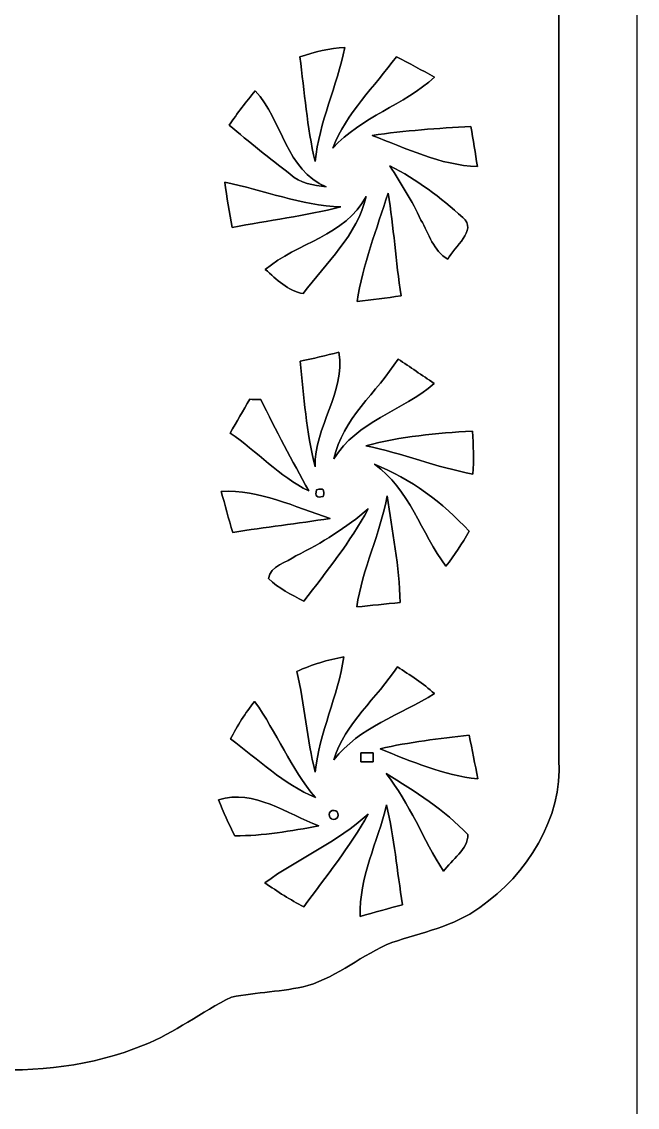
# Model space of a CAD drawing. Header units: centimetres. Extents: x -16.8 to 16.8, y -16.7 to 16.7.
# Drawn here: x 11.23 to 16.77, y -7.25 to 2.54 of the extents above; entities that cross this region are included whole.
import ezdxf

# ---------------------------------------------------------------- set-up
doc = ezdxf.new("R2010")
doc.units = ezdxf.units.CM
doc.header["$MEASUREMENT"] = 0
doc.layers.add('Layer 1', color=7, linetype='Continuous')

msp = doc.modelspace()

# ---------------------------------------------------------------- linework, layer by layer
at = {"layer": 'Layer 1', "color": 7}
for points, knots in [([(-16.77458, 16.66875), (-16.77458, 16.66875), (16.77458, 16.66875), (16.77458, 16.66875), (16.77458, 16.66875), (16.77458, 16.66875), (16.77458, -16.66875), (16.77458, -16.66875), (16.77458, -16.66875), (16.77458, -16.66875), (-16.77458, -16.66875), (-16.77458, -16.66875), (-16.77458, -16.66875), (-16.77458, -16.66875), (-16.77458, 16.66875), (-16.77458, 16.66875), (-16.77458, 16.66875), (-16.77458, 16.66875), (-16.77458, 16.66875), (-16.77458, 16.66875)], [0, 0, 0, 0, 0.1666667, 0.1666667, 0.1666667, 0.1666667, 0.3333333, 0.3333333, 0.3333333, 0.3333333, 0.5, 0.5, 0.5, 0.5, 0.6666667, 0.6666667, 0.6666667, 0.6666667, 1, 1, 1, 1]), ([(10.79288, 6.41914), (10.27395, 6.38175), (9.79346, 6.15915), (9.36731, 5.87199), (9.36731, 5.87199), (9.14471, 5.70195), (8.84343, 5.78309), (8.59084, 5.69348), (8.59084, 5.69348), (8.24971, 5.64233), (7.99747, 5.38057), (7.67574, 5.27791), (7.67574, 5.27791), (7.20019, 5.15938), (6.7243, 4.89938), (6.47982, 4.45841), (6.47982, 4.45841), (6.28438, 4.15925), (6.24452, 3.78919), (6.25757, 3.43994), (6.25757, 3.43994), (6.26957, 0.91123), (6.25404, -1.61784), (6.26498, -4.14655), (6.26498, -4.14655), (6.25722, -4.57941), (6.44878, -5.00627), (6.77968, -5.28567), (6.77968, -5.28567), (7.12752, -5.64444), (7.65916, -5.68325), (8.07191, -5.93125), (8.07191, -5.93125), (8.25641, -6.0392), (8.45326, -6.12881), (8.66316, -6.17679), (8.66316, -6.17679), (8.93586, -6.24311), (9.24807, -6.20324), (9.47455, -6.39904), (9.47455, -6.39904), (10.29652, -6.96736), (11.40813, -7.05379), (12.32923, -6.68726), (12.32923, -6.68726), (12.60969, -6.57472), (12.85064, -6.38528), (13.12122, -6.25334), (13.12122, -6.25334), (13.34664, -6.20536), (13.58265, -6.20854), (13.80702, -6.14856), (13.80702, -6.14856), (14.08148, -6.06778), (14.3002, -5.86775), (14.56372, -5.76192), (14.56372, -5.76192), (14.8336, -5.66984), (15.12252, -5.61763), (15.35747, -5.44513), (15.35747, -5.44513), (15.78398, -5.14562), (16.10113, -4.64679), (16.06938, -4.11092), (16.06938, -4.11092), (16.06726, -1.52329), (16.07291, 1.06468), (16.06656, 3.65231), (16.06656, 3.65231), (16.09443, 4.21146), (15.76105, 4.74133), (15.29151, 5.02567), (15.29151, 5.02567), (15.05902, 5.17984), (14.77504, 5.21511), (14.52457, 5.32871), (14.52457, 5.32871), (14.28432, 5.43101), (14.07795, 5.60458), (13.8236, 5.67443), (13.8236, 5.67443), (13.58582, 5.73687), (13.33853, 5.75451), (13.1004, 5.8106), (13.1004, 5.8106), (12.77408, 5.97535), (12.47563, 6.20219), (12.11721, 6.29708), (12.11721, 6.29708), (11.69741, 6.46254), (11.23491, 6.45548), (10.79288, 6.41914), (10.79288, 6.41914), (10.79288, 6.41914), (10.79288, 6.41914), (10.79288, 6.41914)], [0, 0, 0, 0, 0.04, 0.04, 0.04, 0.04, 0.08, 0.08, 0.08, 0.08, 0.12, 0.12, 0.12, 0.12, 0.16, 0.16, 0.16, 0.16, 0.2, 0.2, 0.2, 0.2, 0.24, 0.24, 0.24, 0.24, 0.28, 0.28, 0.28, 0.28, 0.32, 0.32, 0.32, 0.32, 0.36, 0.36, 0.36, 0.36, 0.4, 0.4, 0.4, 0.4, 0.44, 0.44, 0.44, 0.44, 0.48, 0.48, 0.48, 0.48, 0.52, 0.52, 0.52, 0.52, 0.56, 0.56, 0.56, 0.56, 0.6, 0.6, 0.6, 0.6, 0.64, 0.64, 0.64, 0.64, 0.68, 0.68, 0.68, 0.68, 0.72, 0.72, 0.72, 0.72, 0.76, 0.76, 0.76, 0.76, 0.8, 0.8, 0.8, 0.8, 0.84, 0.84, 0.84, 0.84, 0.88, 0.88, 0.88, 0.88, 0.92, 0.92, 0.92, 0.92, 1, 1, 1, 1]), ([(13.73646, 2.22074), (13.86769, 2.26378), (14.00281, 2.29799), (14.1418, 2.30399), (14.1418, 2.30399), (14.07089, 1.95651), (13.91038, 1.63407), (13.87369, 1.27776), (13.87369, 1.27776), (13.80102, 1.58785), (13.77809, 1.90606), (13.73646, 2.22074)], [0, 0, 0, 0, 0.25, 0.25, 0.25, 0.25, 0.5, 0.5, 0.5, 0.5, 1, 1, 1, 1]), ([(14.60606, 2.22144), (14.72177, 2.16182), (14.8336, 2.10009), (14.94966, 2.03694), (14.94966, 2.03694), (14.67132, 1.78506), (14.28997, 1.67887), (14.03279, 1.39841), (14.03279, 1.39841), (14.15732, 1.71521), (14.40921, 1.95157), (14.60606, 2.22144)], [0, 0, 0, 0, 0.25, 0.25, 0.25, 0.25, 0.5, 0.5, 0.5, 0.5, 1, 1, 1, 1]), ([(13.10005, 1.60479), (13.17484, 1.71062), (13.24927, 1.81681), (13.33535, 1.91382), (13.33535, 1.91382), (13.57877, 1.64994), (13.61299, 1.19662), (13.97388, 1.04775), (13.97388, 1.04775), (13.85887, 1.06645), (13.73822, 1.07738), (13.65003, 1.1617), (13.65003, 1.1617), (13.46341, 1.30528), (13.27997, 1.45309), (13.10005, 1.60479)], [0, 0, 0, 0, 0.2, 0.2, 0.2, 0.2, 0.4, 0.4, 0.4, 0.4, 0.6, 0.6, 0.6, 0.6, 1, 1, 1, 1]), ([(14.38698, 1.51271), (14.68155, 1.55575), (14.97965, 1.57656), (15.27739, 1.5935), (15.27739, 1.5935), (15.29609, 1.47355), (15.31832, 1.3522), (15.33454, 1.23155), (15.33454, 1.23155), (14.99976, 1.24319), (14.6939, 1.39665), (14.38698, 1.51271)], [0, 0, 0, 0, 0.25, 0.25, 0.25, 0.25, 0.5, 0.5, 0.5, 0.5, 1, 1, 1, 1]), ([(14.54785, 1.23825), (14.78739, 1.11654), (15.00364, 0.95144), (15.20366, 0.77329), (15.20366, 0.77329), (15.33913, 0.65511), (15.12499, 0.50871), (15.06996, 0.39688), (15.06996, 0.39688), (14.93767, 0.46849), (14.89675, 0.62794), (14.82654, 0.7493), (14.82654, 0.7493), (14.75034, 0.92146), (14.64381, 1.07703), (14.54785, 1.23825)], [0, 0, 0, 0, 0.2, 0.2, 0.2, 0.2, 0.4, 0.4, 0.4, 0.4, 0.6, 0.6, 0.6, 0.6, 1, 1, 1, 1]), ([(13.06019, 1.09008), (13.41049, 1.01988), (13.74422, 0.88124), (14.10688, 0.86819), (14.10688, 0.86819), (13.78444, 0.78528), (13.45353, 0.74577), (13.12757, 0.68263), (13.12757, 0.68263), (13.09934, 0.81774), (13.07959, 0.95426), (13.06019, 1.09008)], [0, 0, 0, 0, 0.25, 0.25, 0.25, 0.25, 0.5, 0.5, 0.5, 0.5, 1, 1, 1, 1]), ([(14.25187, 0.01411), (14.30267, 0.35066), (14.42932, 0.66887), (14.53056, 0.99201), (14.53056, 0.99201), (14.58313, 0.6858), (14.59936, 0.3743), (14.64733, 0.06703), (14.64733, 0.06703), (14.5161, 0.04692), (14.3824, 0.0314), (14.25187, 0.01411)], [0, 0, 0, 0, 0.25, 0.25, 0.25, 0.25, 0.5, 0.5, 0.5, 0.5, 1, 1, 1, 1]), ([(14.33371, 0.96132), (14.25646, 0.61313), (13.96965, 0.36583), (13.7668, 0.08643), (13.7668, 0.08643), (13.62781, 0.1083), (13.52691, 0.21661), (13.42531, 0.30409), (13.42531, 0.30409), (13.71424, 0.54469), (14.14533, 0.60854), (14.33371, 0.96132)], [0, 0, 0, 0, 0.25, 0.25, 0.25, 0.25, 0.5, 0.5, 0.5, 0.5, 1, 1, 1, 1]), ([(13.73893, -0.52246), (13.8557, -0.49777), (13.97176, -0.47061), (14.08783, -0.44238), (14.08783, -0.44238), (14.14851, -0.80363), (13.86699, -1.11266), (13.87334, -1.47355), (13.87334, -1.47355), (13.79749, -1.1617), (13.76997, -0.84102), (13.73893, -0.52246)], [0, 0, 0, 0, 0.25, 0.25, 0.25, 0.25, 0.5, 0.5, 0.5, 0.5, 1, 1, 1, 1]), ([(14.04373, -1.4037), (14.1164, -1.04211), (14.43214, -0.80292), (14.62087, -0.50341), (14.62087, -0.50341), (14.72953, -0.57609), (14.83572, -0.64805), (14.94543, -0.72249), (14.94543, -0.72249), (14.6618, -0.97261), (14.24587, -1.06151), (14.04373, -1.4037)], [0, 0, 0, 0, 0.25, 0.25, 0.25, 0.25, 0.5, 0.5, 0.5, 0.5, 1, 1, 1, 1]), ([(13.28526, -0.86607), (13.30995, -0.86607), (13.35934, -0.86678), (13.38368, -0.86678), (13.38368, -0.86678), (13.52127, -1.14512), (13.66732, -1.41887), (13.81584, -1.69157), (13.81584, -1.69157), (13.55161, -1.55928), (13.35052, -1.33562), (13.10887, -1.17052), (13.10887, -1.17052), (13.16672, -1.06821), (13.22599, -0.96696), (13.28526, -0.86607)], [0, 0, 0, 0, 0.2, 0.2, 0.2, 0.2, 0.4, 0.4, 0.4, 0.4, 0.6, 0.6, 0.6, 0.6, 1, 1, 1, 1]), ([(14.33054, -1.28482), (14.6431, -1.19909), (14.96766, -1.17228), (15.28974, -1.15217), (15.28974, -1.15217), (15.29821, -1.28164), (15.30562, -1.41111), (15.29503, -1.54058), (15.29503, -1.54058), (14.96801, -1.47849), (14.65615, -1.35255), (14.33054, -1.28482)], [0, 0, 0, 0, 0.25, 0.25, 0.25, 0.25, 0.5, 0.5, 0.5, 0.5, 1, 1, 1, 1]), ([(14.40815, -1.45133), (14.73482, -1.5808), (15.0241, -1.79776), (15.26046, -2.05528), (15.26046, -2.05528), (15.19978, -2.16606), (15.12499, -2.26801), (15.05197, -2.37102), (15.05197, -2.37102), (14.8276, -2.07186), (14.72494, -1.67322), (14.40815, -1.45133)], [0, 0, 0, 0, 0.25, 0.25, 0.25, 0.25, 0.5, 0.5, 0.5, 0.5, 1, 1, 1, 1]), ([(13.8878, -1.68169), (13.94495, -1.66299), (13.96436, -1.68275), (13.94636, -1.74025), (13.94636, -1.74025), (13.88851, -1.75824), (13.86911, -1.73884), (13.8878, -1.68169)], [0, 0, 0, 0, 0.3333333, 0.3333333, 0.3333333, 0.3333333, 1, 1, 1, 1]), ([(13.02844, -1.69545), (13.37381, -1.67781), (13.68742, -1.83621), (14.0081, -1.93887), (14.0081, -1.93887), (13.71706, -1.9872), (13.42355, -2.01754), (13.13321, -2.06622), (13.13321, -2.06622), (13.09546, -1.9431), (13.06195, -1.81892), (13.02844, -1.69545)], [0, 0, 0, 0, 0.25, 0.25, 0.25, 0.25, 0.5, 0.5, 0.5, 0.5, 1, 1, 1, 1]), ([(14.24834, -2.7365), (14.30055, -2.39254), (14.46071, -2.07751), (14.52174, -1.73496), (14.52174, -1.73496), (14.56619, -2.05387), (14.63393, -2.37278), (14.63957, -2.69593), (14.63957, -2.69593), (14.5094, -2.7118), (14.37816, -2.7238), (14.24834, -2.7365)], [0, 0, 0, 0, 0.25, 0.25, 0.25, 0.25, 0.5, 0.5, 0.5, 0.5, 1, 1, 1, 1]), ([(13.70083, -2.27577), (13.93437, -2.16182), (14.15486, -2.02142), (14.35276, -1.85314), (14.35276, -1.85314), (14.19119, -2.15159), (13.97776, -2.41582), (13.77244, -2.68464), (13.77244, -2.68464), (13.66097, -2.62572), (13.5449, -2.56999), (13.45318, -2.48144), (13.45318, -2.48144), (13.47082, -2.36326), (13.61899, -2.33856), (13.70083, -2.27577)], [0, 0, 0, 0, 0.2, 0.2, 0.2, 0.2, 0.4, 0.4, 0.4, 0.4, 0.6, 0.6, 0.6, 0.6, 1, 1, 1, 1]), ([(13.71036, -3.31752), (13.84512, -3.2579), (13.98658, -3.21275), (14.13228, -3.18699), (14.13228, -3.18699), (14.08007, -3.54189), (13.91214, -3.86644), (13.8744, -4.22522), (13.8744, -4.22522), (13.79926, -3.92642), (13.77703, -3.61809), (13.71036, -3.31752)], [0, 0, 0, 0, 0.25, 0.25, 0.25, 0.25, 0.5, 0.5, 0.5, 0.5, 1, 1, 1, 1]), ([(14.61417, -3.27625), (14.72918, -3.35068), (14.8463, -3.42547), (14.94861, -3.51825), (14.94861, -3.51825), (14.64275, -3.70875), (14.27198, -3.81988), (14.04267, -4.11409), (14.04267, -4.11409), (14.14251, -3.78072), (14.43249, -3.56094), (14.61417, -3.27625)], [0, 0, 0, 0, 0.25, 0.25, 0.25, 0.25, 0.5, 0.5, 0.5, 0.5, 1, 1, 1, 1]), ([(13.329, -3.58846), (13.52867, -3.8668), (13.65426, -4.19029), (13.87616, -4.45523), (13.87616, -4.45523), (13.58829, -4.33282), (13.36146, -4.11021), (13.11275, -3.92677), (13.11275, -3.92677), (13.17343, -3.80683), (13.24575, -3.69358), (13.329, -3.58846)], [0, 0, 0, 0, 0.25, 0.25, 0.25, 0.25, 0.5, 0.5, 0.5, 0.5, 1, 1, 1, 1]), ([(14.4586, -4.01532), (14.72212, -3.95429), (14.99129, -3.9243), (15.26011, -3.89255), (15.26011, -3.89255), (15.29009, -4.02343), (15.31338, -4.15325), (15.33772, -4.2866), (15.33772, -4.2866), (15.0308, -4.25168), (14.74117, -4.13173), (14.4586, -4.01532)], [0, 0, 0, 0, 0.25, 0.25, 0.25, 0.25, 0.5, 0.5, 0.5, 0.5, 1, 1, 1, 1]), ([(14.28574, -4.05271), (14.32172, -4.05236), (14.35841, -4.05236), (14.3951, -4.05271), (14.3951, -4.05271), (14.3951, -4.07247), (14.3951, -4.11198), (14.3951, -4.13173), (14.3951, -4.13173), (14.35841, -4.13173), (14.32172, -4.13173), (14.28574, -4.13173), (14.28574, -4.13173), (14.28574, -4.11198), (14.28574, -4.07247), (14.28574, -4.05271)], [0, 0, 0, 0, 0.2, 0.2, 0.2, 0.2, 0.4, 0.4, 0.4, 0.4, 0.6, 0.6, 0.6, 0.6, 1, 1, 1, 1]), ([(14.51257, -4.23898), (14.77257, -4.39843), (15.04033, -4.56706), (15.24988, -4.78896), (15.24988, -4.78896), (15.2527, -4.91737), (15.10277, -5.01756), (15.02974, -5.11881), (15.02974, -5.11881), (14.8463, -4.83129), (14.72671, -4.50709), (14.51257, -4.23898)], [0, 0, 0, 0, 0.25, 0.25, 0.25, 0.25, 0.5, 0.5, 0.5, 0.5, 1, 1, 1, 1]), ([(13.00515, -4.47463), (13.32583, -4.37762), (13.62322, -4.60199), (13.90756, -4.71099), (13.90756, -4.71099), (13.65779, -4.75439), (13.40485, -4.80095), (13.15085, -4.79954), (13.15085, -4.79954), (13.09617, -4.69371), (13.04749, -4.58505), (13.00515, -4.47463)], [0, 0, 0, 0, 0.25, 0.25, 0.25, 0.25, 0.5, 0.5, 0.5, 0.5, 1, 1, 1, 1]), ([(14.02786, -4.57271), (14.07583, -4.5533), (14.10617, -4.63585), (14.05361, -4.64891), (14.05361, -4.64891), (14.00351, -4.66831), (13.97459, -4.58611), (14.02786, -4.57271)], [0, 0, 0, 0, 0.3333333, 0.3333333, 0.3333333, 0.3333333, 1, 1, 1, 1]), ([(14.51575, -4.52155), (14.58983, -4.81612), (14.60994, -5.12092), (14.6618, -5.42008), (14.6618, -5.42008), (14.53444, -5.45571), (14.40533, -5.48922), (14.27974, -5.52591), (14.27974, -5.52591), (14.2681, -5.17419), (14.43814, -4.85634), (14.51575, -4.52155)], [0, 0, 0, 0, 0.25, 0.25, 0.25, 0.25, 0.5, 0.5, 0.5, 0.5, 1, 1, 1, 1]), ([(13.42214, -5.22358), (13.72094, -5.00098), (14.07583, -4.85951), (14.35135, -4.6034), (14.35135, -4.6034), (14.18731, -4.90185), (13.97176, -5.16608), (13.77209, -5.44089), (13.77209, -5.44089), (13.65074, -5.37598), (13.53432, -5.3026), (13.42214, -5.22358)], [0, 0, 0, 0, 0.25, 0.25, 0.25, 0.25, 0.5, 0.5, 0.5, 0.5, 1, 1, 1, 1])]:
    msp.add_open_spline(points, degree=3, knots=knots, dxfattribs=at)
at = {"layer": 'Layer 1', "color": 8}
for points, knots in [([(10.79288, 6.41914), (11.23491, 6.45548), (11.69741, 6.46254), (12.11721, 6.29708), (12.11721, 6.29708), (12.47563, 6.20219), (12.77408, 5.97535), (13.1004, 5.8106), (13.1004, 5.8106), (13.33853, 5.75451), (13.58582, 5.73687), (13.8236, 5.67443), (13.8236, 5.67443), (14.07795, 5.60458), (14.28432, 5.43101), (14.52457, 5.32871), (14.52457, 5.32871), (14.77504, 5.21511), (15.05902, 5.17984), (15.29151, 5.02567), (15.29151, 5.02567), (15.76105, 4.74133), (16.09443, 4.21146), (16.06656, 3.65231), (16.06656, 3.65231), (16.07291, 1.06468), (16.06726, -1.52329), (16.06938, -4.11092), (16.06938, -4.11092), (16.10113, -4.64679), (15.78398, -5.14562), (15.35747, -5.44513), (15.35747, -5.44513), (15.12252, -5.61763), (14.8336, -5.66984), (14.56372, -5.76192), (14.56372, -5.76192), (14.3002, -5.86775), (14.08148, -6.06778), (13.80702, -6.14856), (13.80702, -6.14856), (13.58265, -6.20854), (13.34664, -6.20536), (13.12122, -6.25334), (13.12122, -6.25334), (12.85064, -6.38528), (12.60969, -6.57472), (12.32923, -6.68726), (12.32923, -6.68726), (11.40813, -7.05379), (10.29652, -6.96736), (9.47455, -6.39904), (9.47455, -6.39904), (9.24807, -6.20324), (8.93586, -6.24311), (8.66316, -6.17679), (8.66316, -6.17679), (8.45326, -6.12881), (8.25641, -6.0392), (8.07191, -5.93125), (8.07191, -5.93125), (7.65916, -5.68325), (7.12752, -5.64444), (6.77968, -5.28567), (6.77968, -5.28567), (6.44878, -5.00627), (6.25722, -4.57941), (6.26498, -4.14655), (6.26498, -4.14655), (6.25404, -1.61784), (6.26957, 0.91123), (6.25757, 3.43994), (6.25757, 3.43994), (6.24452, 3.78919), (6.28438, 4.15925), (6.47982, 4.45841), (6.47982, 4.45841), (6.7243, 4.89938), (7.20019, 5.15938), (7.67574, 5.27791), (7.67574, 5.27791), (7.99747, 5.38057), (8.24971, 5.64233), (8.59084, 5.69348), (8.59084, 5.69348), (8.84343, 5.78309), (9.14471, 5.70195), (9.36731, 5.87199), (9.36731, 5.87199), (9.79346, 6.15915), (10.27395, 6.38175), (10.79288, 6.41914), (10.79288, 6.41914), (10.79288, 6.41914), (10.79288, 6.41914), (10.79288, 6.41914)], [0, 0, 0, 0, 0.04, 0.04, 0.04, 0.04, 0.08, 0.08, 0.08, 0.08, 0.12, 0.12, 0.12, 0.12, 0.16, 0.16, 0.16, 0.16, 0.2, 0.2, 0.2, 0.2, 0.24, 0.24, 0.24, 0.24, 0.28, 0.28, 0.28, 0.28, 0.32, 0.32, 0.32, 0.32, 0.36, 0.36, 0.36, 0.36, 0.4, 0.4, 0.4, 0.4, 0.44, 0.44, 0.44, 0.44, 0.48, 0.48, 0.48, 0.48, 0.52, 0.52, 0.52, 0.52, 0.56, 0.56, 0.56, 0.56, 0.6, 0.6, 0.6, 0.6, 0.64, 0.64, 0.64, 0.64, 0.68, 0.68, 0.68, 0.68, 0.72, 0.72, 0.72, 0.72, 0.76, 0.76, 0.76, 0.76, 0.8, 0.8, 0.8, 0.8, 0.84, 0.84, 0.84, 0.84, 0.88, 0.88, 0.88, 0.88, 0.92, 0.92, 0.92, 0.92, 1, 1, 1, 1]), ([(13.73646, 2.22074), (13.77809, 1.90606), (13.80102, 1.58785), (13.87369, 1.27776), (13.87369, 1.27776), (13.91038, 1.63407), (14.07089, 1.95651), (14.1418, 2.30399), (14.1418, 2.30399), (14.00281, 2.29799), (13.86769, 2.26378), (13.73646, 2.22074), (13.73646, 2.22074), (13.73646, 2.22074), (13.73646, 2.22074), (13.73646, 2.22074)], [0, 0, 0, 0, 0.2, 0.2, 0.2, 0.2, 0.4, 0.4, 0.4, 0.4, 0.6, 0.6, 0.6, 0.6, 1, 1, 1, 1]), ([(14.60606, 2.22144), (14.40921, 1.95157), (14.15732, 1.71521), (14.03279, 1.39841), (14.03279, 1.39841), (14.28997, 1.67887), (14.67132, 1.78506), (14.94966, 2.03694), (14.94966, 2.03694), (14.8336, 2.10009), (14.72177, 2.16182), (14.60606, 2.22144), (14.60606, 2.22144), (14.60606, 2.22144), (14.60606, 2.22144), (14.60606, 2.22144)], [0, 0, 0, 0, 0.2, 0.2, 0.2, 0.2, 0.4, 0.4, 0.4, 0.4, 0.6, 0.6, 0.6, 0.6, 1, 1, 1, 1]), ([(13.10005, 1.60479), (13.27997, 1.45309), (13.46341, 1.30528), (13.65003, 1.1617), (13.65003, 1.1617), (13.73822, 1.07738), (13.85887, 1.06645), (13.97388, 1.04775), (13.97388, 1.04775), (13.61299, 1.19662), (13.57877, 1.64994), (13.33535, 1.91382), (13.33535, 1.91382), (13.24927, 1.81681), (13.17484, 1.71062), (13.10005, 1.60479), (13.10005, 1.60479), (13.10005, 1.60479), (13.10005, 1.60479), (13.10005, 1.60479)], [0, 0, 0, 0, 0.1666667, 0.1666667, 0.1666667, 0.1666667, 0.3333333, 0.3333333, 0.3333333, 0.3333333, 0.5, 0.5, 0.5, 0.5, 0.6666667, 0.6666667, 0.6666667, 0.6666667, 1, 1, 1, 1]), ([(14.38698, 1.51271), (14.6939, 1.39665), (14.99976, 1.24319), (15.33454, 1.23155), (15.33454, 1.23155), (15.31832, 1.3522), (15.29609, 1.47355), (15.27739, 1.5935), (15.27739, 1.5935), (14.97965, 1.57656), (14.68155, 1.55575), (14.38698, 1.51271), (14.38698, 1.51271), (14.38698, 1.51271), (14.38698, 1.51271), (14.38698, 1.51271)], [0, 0, 0, 0, 0.2, 0.2, 0.2, 0.2, 0.4, 0.4, 0.4, 0.4, 0.6, 0.6, 0.6, 0.6, 1, 1, 1, 1]), ([(14.54785, 1.23825), (14.64381, 1.07703), (14.75034, 0.92146), (14.82654, 0.7493), (14.82654, 0.7493), (14.89675, 0.62794), (14.93767, 0.46849), (15.06996, 0.39688), (15.06996, 0.39688), (15.12499, 0.50871), (15.33913, 0.65511), (15.20366, 0.77329), (15.20366, 0.77329), (15.00364, 0.95144), (14.78739, 1.11654), (14.54785, 1.23825), (14.54785, 1.23825), (14.54785, 1.23825), (14.54785, 1.23825), (14.54785, 1.23825)], [0, 0, 0, 0, 0.1666667, 0.1666667, 0.1666667, 0.1666667, 0.3333333, 0.3333333, 0.3333333, 0.3333333, 0.5, 0.5, 0.5, 0.5, 0.6666667, 0.6666667, 0.6666667, 0.6666667, 1, 1, 1, 1]), ([(13.06019, 1.09008), (13.07959, 0.95426), (13.09934, 0.81774), (13.12757, 0.68263), (13.12757, 0.68263), (13.45353, 0.74577), (13.78444, 0.78528), (14.10688, 0.86819), (14.10688, 0.86819), (13.74422, 0.88124), (13.41049, 1.01988), (13.06019, 1.09008), (13.06019, 1.09008), (13.06019, 1.09008), (13.06019, 1.09008), (13.06019, 1.09008)], [0, 0, 0, 0, 0.2, 0.2, 0.2, 0.2, 0.4, 0.4, 0.4, 0.4, 0.6, 0.6, 0.6, 0.6, 1, 1, 1, 1]), ([(14.25187, 0.01411), (14.3824, 0.0314), (14.5161, 0.04692), (14.64733, 0.06703), (14.64733, 0.06703), (14.59936, 0.3743), (14.58313, 0.6858), (14.53056, 0.99201), (14.53056, 0.99201), (14.42932, 0.66887), (14.30267, 0.35066), (14.25187, 0.01411), (14.25187, 0.01411), (14.25187, 0.01411), (14.25187, 0.01411), (14.25187, 0.01411)], [0, 0, 0, 0, 0.2, 0.2, 0.2, 0.2, 0.4, 0.4, 0.4, 0.4, 0.6, 0.6, 0.6, 0.6, 1, 1, 1, 1]), ([(14.33371, 0.96132), (14.14533, 0.60854), (13.71424, 0.54469), (13.42531, 0.30409), (13.42531, 0.30409), (13.52691, 0.21661), (13.62781, 0.1083), (13.7668, 0.08643), (13.7668, 0.08643), (13.96965, 0.36583), (14.25646, 0.61313), (14.33371, 0.96132), (14.33371, 0.96132), (14.33371, 0.96132), (14.33371, 0.96132), (14.33371, 0.96132)], [0, 0, 0, 0, 0.2, 0.2, 0.2, 0.2, 0.4, 0.4, 0.4, 0.4, 0.6, 0.6, 0.6, 0.6, 1, 1, 1, 1]), ([(13.73893, -0.52246), (13.76997, -0.84102), (13.79749, -1.1617), (13.87334, -1.47355), (13.87334, -1.47355), (13.86699, -1.11266), (14.14851, -0.80363), (14.08783, -0.44238), (14.08783, -0.44238), (13.97176, -0.47061), (13.8557, -0.49777), (13.73893, -0.52246), (13.73893, -0.52246), (13.73893, -0.52246), (13.73893, -0.52246), (13.73893, -0.52246)], [0, 0, 0, 0, 0.2, 0.2, 0.2, 0.2, 0.4, 0.4, 0.4, 0.4, 0.6, 0.6, 0.6, 0.6, 1, 1, 1, 1]), ([(14.04373, -1.4037), (14.24587, -1.06151), (14.6618, -0.97261), (14.94543, -0.72249), (14.94543, -0.72249), (14.83572, -0.64805), (14.72953, -0.57609), (14.62087, -0.50341), (14.62087, -0.50341), (14.43214, -0.80292), (14.1164, -1.04211), (14.04373, -1.4037), (14.04373, -1.4037), (14.04373, -1.4037), (14.04373, -1.4037), (14.04373, -1.4037)], [0, 0, 0, 0, 0.2, 0.2, 0.2, 0.2, 0.4, 0.4, 0.4, 0.4, 0.6, 0.6, 0.6, 0.6, 1, 1, 1, 1]), ([(13.28526, -0.86607), (13.22599, -0.96696), (13.16672, -1.06821), (13.10887, -1.17052), (13.10887, -1.17052), (13.35052, -1.33562), (13.55161, -1.55928), (13.81584, -1.69157), (13.81584, -1.69157), (13.66732, -1.41887), (13.52127, -1.14512), (13.38368, -0.86678), (13.38368, -0.86678), (13.35934, -0.86678), (13.30995, -0.86607), (13.28526, -0.86607), (13.28526, -0.86607), (13.28526, -0.86607), (13.28526, -0.86607), (13.28526, -0.86607)], [0, 0, 0, 0, 0.1666667, 0.1666667, 0.1666667, 0.1666667, 0.3333333, 0.3333333, 0.3333333, 0.3333333, 0.5, 0.5, 0.5, 0.5, 0.6666667, 0.6666667, 0.6666667, 0.6666667, 1, 1, 1, 1]), ([(14.33054, -1.28482), (14.65615, -1.35255), (14.96801, -1.47849), (15.29503, -1.54058), (15.29503, -1.54058), (15.30562, -1.41111), (15.29821, -1.28164), (15.28974, -1.15217), (15.28974, -1.15217), (14.96766, -1.17228), (14.6431, -1.19909), (14.33054, -1.28482), (14.33054, -1.28482), (14.33054, -1.28482), (14.33054, -1.28482), (14.33054, -1.28482)], [0, 0, 0, 0, 0.2, 0.2, 0.2, 0.2, 0.4, 0.4, 0.4, 0.4, 0.6, 0.6, 0.6, 0.6, 1, 1, 1, 1]), ([(14.40815, -1.45133), (14.72494, -1.67322), (14.8276, -2.07186), (15.05197, -2.37102), (15.05197, -2.37102), (15.12499, -2.26801), (15.19978, -2.16606), (15.26046, -2.05528), (15.26046, -2.05528), (15.0241, -1.79776), (14.73482, -1.5808), (14.40815, -1.45133), (14.40815, -1.45133), (14.40815, -1.45133), (14.40815, -1.45133), (14.40815, -1.45133)], [0, 0, 0, 0, 0.2, 0.2, 0.2, 0.2, 0.4, 0.4, 0.4, 0.4, 0.6, 0.6, 0.6, 0.6, 1, 1, 1, 1]), ([(13.8878, -1.68169), (13.86911, -1.73884), (13.88851, -1.75824), (13.94636, -1.74025), (13.94636, -1.74025), (13.96436, -1.68275), (13.94495, -1.66299), (13.8878, -1.68169), (13.8878, -1.68169), (13.8878, -1.68169), (13.8878, -1.68169), (13.8878, -1.68169)], [0, 0, 0, 0, 0.25, 0.25, 0.25, 0.25, 0.5, 0.5, 0.5, 0.5, 1, 1, 1, 1]), ([(13.02844, -1.69545), (13.06195, -1.81892), (13.09546, -1.9431), (13.13321, -2.06622), (13.13321, -2.06622), (13.42355, -2.01754), (13.71706, -1.9872), (14.0081, -1.93887), (14.0081, -1.93887), (13.68742, -1.83621), (13.37381, -1.67781), (13.02844, -1.69545), (13.02844, -1.69545), (13.02844, -1.69545), (13.02844, -1.69545), (13.02844, -1.69545)], [0, 0, 0, 0, 0.2, 0.2, 0.2, 0.2, 0.4, 0.4, 0.4, 0.4, 0.6, 0.6, 0.6, 0.6, 1, 1, 1, 1]), ([(14.24834, -2.7365), (14.37816, -2.7238), (14.5094, -2.7118), (14.63957, -2.69593), (14.63957, -2.69593), (14.63393, -2.37278), (14.56619, -2.05387), (14.52174, -1.73496), (14.52174, -1.73496), (14.46071, -2.07751), (14.30055, -2.39254), (14.24834, -2.7365), (14.24834, -2.7365), (14.24834, -2.7365), (14.24834, -2.7365), (14.24834, -2.7365)], [0, 0, 0, 0, 0.2, 0.2, 0.2, 0.2, 0.4, 0.4, 0.4, 0.4, 0.6, 0.6, 0.6, 0.6, 1, 1, 1, 1]), ([(13.70083, -2.27577), (13.61899, -2.33856), (13.47082, -2.36326), (13.45318, -2.48144), (13.45318, -2.48144), (13.5449, -2.56999), (13.66097, -2.62572), (13.77244, -2.68464), (13.77244, -2.68464), (13.97776, -2.41582), (14.19119, -2.15159), (14.35276, -1.85314), (14.35276, -1.85314), (14.15486, -2.02142), (13.93437, -2.16182), (13.70083, -2.27577), (13.70083, -2.27577), (13.70083, -2.27577), (13.70083, -2.27577), (13.70083, -2.27577)], [0, 0, 0, 0, 0.1666667, 0.1666667, 0.1666667, 0.1666667, 0.3333333, 0.3333333, 0.3333333, 0.3333333, 0.5, 0.5, 0.5, 0.5, 0.6666667, 0.6666667, 0.6666667, 0.6666667, 1, 1, 1, 1]), ([(13.71036, -3.31752), (13.77703, -3.61809), (13.79926, -3.92642), (13.8744, -4.22522), (13.8744, -4.22522), (13.91214, -3.86644), (14.08007, -3.54189), (14.13228, -3.18699), (14.13228, -3.18699), (13.98658, -3.21275), (13.84512, -3.2579), (13.71036, -3.31752), (13.71036, -3.31752), (13.71036, -3.31752), (13.71036, -3.31752), (13.71036, -3.31752)], [0, 0, 0, 0, 0.2, 0.2, 0.2, 0.2, 0.4, 0.4, 0.4, 0.4, 0.6, 0.6, 0.6, 0.6, 1, 1, 1, 1]), ([(14.61417, -3.27625), (14.43249, -3.56094), (14.14251, -3.78072), (14.04267, -4.11409), (14.04267, -4.11409), (14.27198, -3.81988), (14.64275, -3.70875), (14.94861, -3.51825), (14.94861, -3.51825), (14.8463, -3.42547), (14.72918, -3.35068), (14.61417, -3.27625), (14.61417, -3.27625), (14.61417, -3.27625), (14.61417, -3.27625), (14.61417, -3.27625)], [0, 0, 0, 0, 0.2, 0.2, 0.2, 0.2, 0.4, 0.4, 0.4, 0.4, 0.6, 0.6, 0.6, 0.6, 1, 1, 1, 1]), ([(13.329, -3.58846), (13.24575, -3.69358), (13.17343, -3.80683), (13.11275, -3.92677), (13.11275, -3.92677), (13.36146, -4.11021), (13.58829, -4.33282), (13.87616, -4.45523), (13.87616, -4.45523), (13.65426, -4.19029), (13.52867, -3.8668), (13.329, -3.58846), (13.329, -3.58846), (13.329, -3.58846), (13.329, -3.58846), (13.329, -3.58846)], [0, 0, 0, 0, 0.2, 0.2, 0.2, 0.2, 0.4, 0.4, 0.4, 0.4, 0.6, 0.6, 0.6, 0.6, 1, 1, 1, 1]), ([(14.4586, -4.01532), (14.74117, -4.13173), (15.0308, -4.25168), (15.33772, -4.2866), (15.33772, -4.2866), (15.31338, -4.15325), (15.29009, -4.02343), (15.26011, -3.89255), (15.26011, -3.89255), (14.99129, -3.9243), (14.72212, -3.95429), (14.4586, -4.01532), (14.4586, -4.01532), (14.4586, -4.01532), (14.4586, -4.01532), (14.4586, -4.01532)], [0, 0, 0, 0, 0.2, 0.2, 0.2, 0.2, 0.4, 0.4, 0.4, 0.4, 0.6, 0.6, 0.6, 0.6, 1, 1, 1, 1]), ([(14.28574, -4.05271), (14.28574, -4.07247), (14.28574, -4.11198), (14.28574, -4.13173), (14.28574, -4.13173), (14.32172, -4.13173), (14.35841, -4.13173), (14.3951, -4.13173), (14.3951, -4.13173), (14.3951, -4.11198), (14.3951, -4.07247), (14.3951, -4.05271), (14.3951, -4.05271), (14.35841, -4.05236), (14.32172, -4.05236), (14.28574, -4.05271), (14.28574, -4.05271), (14.28574, -4.05271), (14.28574, -4.05271), (14.28574, -4.05271)], [0, 0, 0, 0, 0.1666667, 0.1666667, 0.1666667, 0.1666667, 0.3333333, 0.3333333, 0.3333333, 0.3333333, 0.5, 0.5, 0.5, 0.5, 0.6666667, 0.6666667, 0.6666667, 0.6666667, 1, 1, 1, 1]), ([(14.51257, -4.23898), (14.72671, -4.50709), (14.8463, -4.83129), (15.02974, -5.11881), (15.02974, -5.11881), (15.10277, -5.01756), (15.2527, -4.91737), (15.24988, -4.78896), (15.24988, -4.78896), (15.04033, -4.56706), (14.77257, -4.39843), (14.51257, -4.23898), (14.51257, -4.23898), (14.51257, -4.23898), (14.51257, -4.23898), (14.51257, -4.23898)], [0, 0, 0, 0, 0.2, 0.2, 0.2, 0.2, 0.4, 0.4, 0.4, 0.4, 0.6, 0.6, 0.6, 0.6, 1, 1, 1, 1]), ([(13.00515, -4.47463), (13.04749, -4.58505), (13.09617, -4.69371), (13.15085, -4.79954), (13.15085, -4.79954), (13.40485, -4.80095), (13.65779, -4.75439), (13.90756, -4.71099), (13.90756, -4.71099), (13.62322, -4.60199), (13.32583, -4.37762), (13.00515, -4.47463), (13.00515, -4.47463), (13.00515, -4.47463), (13.00515, -4.47463), (13.00515, -4.47463)], [0, 0, 0, 0, 0.2, 0.2, 0.2, 0.2, 0.4, 0.4, 0.4, 0.4, 0.6, 0.6, 0.6, 0.6, 1, 1, 1, 1]), ([(14.02786, -4.57271), (13.97459, -4.58611), (14.00351, -4.66831), (14.05361, -4.64891), (14.05361, -4.64891), (14.10617, -4.63585), (14.07583, -4.5533), (14.02786, -4.57271), (14.02786, -4.57271), (14.02786, -4.57271), (14.02786, -4.57271), (14.02786, -4.57271)], [0, 0, 0, 0, 0.25, 0.25, 0.25, 0.25, 0.5, 0.5, 0.5, 0.5, 1, 1, 1, 1]), ([(14.51575, -4.52155), (14.43814, -4.85634), (14.2681, -5.17419), (14.27974, -5.52591), (14.27974, -5.52591), (14.40533, -5.48922), (14.53444, -5.45571), (14.6618, -5.42008), (14.6618, -5.42008), (14.60994, -5.12092), (14.58983, -4.81612), (14.51575, -4.52155), (14.51575, -4.52155), (14.51575, -4.52155), (14.51575, -4.52155), (14.51575, -4.52155)], [0, 0, 0, 0, 0.2, 0.2, 0.2, 0.2, 0.4, 0.4, 0.4, 0.4, 0.6, 0.6, 0.6, 0.6, 1, 1, 1, 1]), ([(13.42214, -5.22358), (13.53432, -5.3026), (13.65074, -5.37598), (13.77209, -5.44089), (13.77209, -5.44089), (13.97176, -5.16608), (14.18731, -4.90185), (14.35135, -4.6034), (14.35135, -4.6034), (14.07583, -4.85951), (13.72094, -5.00098), (13.42214, -5.22358)], [0, 0, 0, 0, 0.25, 0.25, 0.25, 0.25, 0.5, 0.5, 0.5, 0.5, 1, 1, 1, 1])]:
    msp.add_open_spline(points, degree=3, knots=knots, dxfattribs=at)

doc.saveas('drawing.dxf')
